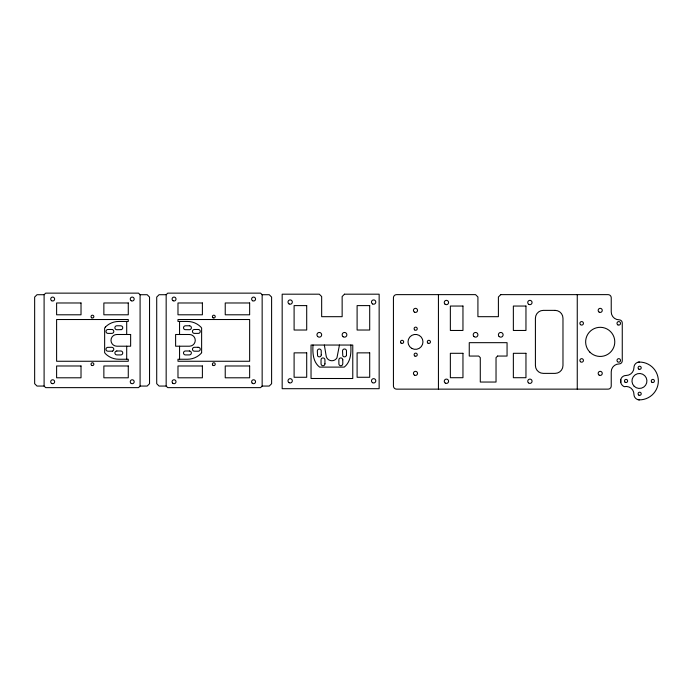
<?xml version="1.0" encoding="UTF-8"?>
<svg xmlns="http://www.w3.org/2000/svg" width="693" height="693" viewBox="0 0 693 693"><rect width="100%" height="100%" fill="white"/><g stroke="black" fill="none" stroke-linecap="round" stroke-linejoin="round"><path stroke-width="1.04" d="M620.737 379.53L620.807 382.735A6.254 6.254 0 0 0 624.246 386.668A7.874 7.874 0 0 1 633.956 394.534A5.492 5.492 0 0 0 638.054 399.679L639.448 399.861A18.902 18.902 0 0 0 658.35 380.959A18.902 18.902 0 0 0 639.448 362.058L638.019 362.248A5.492 5.492 0 0 0 633.956 367.602A7.874 7.874 0 0 1 626.082 375.476A5.492 5.492 0 0 0 620.737 379.53L620.755 382.527M44.101 294.716L45.677 293.139L138.513 293.139L140.09 294.716L140.09 386.062L138.513 387.638L45.677 387.638L44.101 386.062L44.101 294.716L37.015 294.716L34.65 297.072L34.65 383.705L37.015 386.062L44.101 386.062M166.164 294.716L167.741 293.139L260.577 293.139L262.153 294.716L262.153 386.062L260.577 387.638L167.741 387.638L166.164 386.062L166.164 294.716L159.078 294.716L156.713 297.072L156.713 383.705L159.078 386.062L166.164 386.062M638.019 362.248L639.448 362.058M140.09 294.716L147.176 294.716L149.541 297.072L149.541 383.705L147.176 386.062L140.09 386.062M262.153 294.716L269.239 294.716L271.604 297.072L271.604 383.705L269.239 386.062L262.153 386.062M313.002 345.045L352.772 345.045L352.772 378.517L311.036 378.491L311.036 345.019L313.002 345.045C312.543 352.78 312.924 361.928 319.594 367.108L344.213 367.108C350.883 361.928 351.256 352.78 350.805 345.045M638.054 399.679L639.448 399.861M577.26 294.629L577.26 389.137M438.435 294.629L438.435 389.137M339.457 345.045L336.945 357.865A5.856 5.856 0 0 1 330.336 360.542L328.932 359.944A5.856 5.856 0 0 1 326.23 356.367L324.35 345.045M179.556 321.448L179.556 334.494M179.556 346.205L179.556 359.251M126.698 321.448L126.698 334.494M126.698 346.205L126.698 359.251M321.266 354.894L321.006 355.881A1.966 1.966 0 0 1 317.593 355.881L317.333 350.961A1.966 1.966 0 0 1 321.205 350.45L321.266 354.894M346.474 354.894L346.205 355.881A1.966 1.966 0 0 1 342.792 355.881L342.533 350.961A1.966 1.966 0 0 1 344.499 348.995A1.966 1.966 0 0 1 346.474 350.961L346.474 354.894M105.449 326.983L104.643 328.04L104.643 352.659L105.449 353.716A18.902 18.902 0 0 0 118.815 359.251L128.274 359.251L128.274 361.261L56.609 361.261L56.609 319.516L128.274 319.516L128.274 321.448L118.815 321.448A18.902 18.902 0 0 0 105.449 326.983M201.62 352.659L200.805 353.716A18.902 18.902 0 0 1 187.439 359.251L177.98 359.251L177.98 361.261L249.645 361.261L249.645 319.516L177.98 319.516L177.98 321.448L187.439 321.448A18.902 18.902 0 0 1 200.805 326.983L201.62 328.04L201.62 352.659M344.499 294.187L342.143 296.552L342.143 316.684L321.665 316.684L321.665 296.552L319.3 294.187L282.172 294.187L282.172 388.695L379.149 388.695L379.149 294.187L344.499 294.187M500.762 294.629L498.397 296.994L498.397 316.684L477.919 316.684L477.919 296.994L475.563 294.629L396.587 294.629A3.153 3.153 0 0 0 393.433 297.782L393.433 385.984A3.153 3.153 0 0 0 396.587 389.137L608.09 389.137A3.153 3.153 0 0 0 611.235 385.984L611.235 371.803A7.874 7.874 0 0 1 619.109 363.929A3.153 3.153 0 0 0 622.262 360.784L622.262 322.981A3.153 3.153 0 0 0 619.109 319.828A7.874 7.874 0 0 1 611.235 311.954L611.235 297.782A3.153 3.153 0 0 0 608.09 294.629L500.762 294.629M497.609 356.055L496.032 357.631L496.032 382.042L480.284 382.042L480.284 357.631L478.707 356.055L469.256 356.055L469.256 342.671L507.059 342.671L507.059 356.055L497.609 356.055M112.379 351.16L107.935 351.23A1.966 1.966 0 0 1 107.424 347.358L111.876 347.297A1.966 1.966 0 0 1 112.379 351.16M121.292 329.651L116.848 329.721A1.966 1.966 0 0 1 114.873 327.754A1.966 1.966 0 0 1 116.848 325.779L120.781 325.779A1.966 1.966 0 0 1 121.292 329.651M116.848 350.987L116.337 351.048A1.966 1.966 0 0 0 116.848 354.92L120.781 354.92A1.966 1.966 0 0 0 122.748 352.954A1.966 1.966 0 0 0 120.781 350.987L116.848 350.987M81.02 302.98L56.609 302.98L56.609 314.795L81.02 314.795L81.02 302.98M128.274 302.98L103.863 302.98L103.863 314.795L128.274 314.795L128.274 302.98M202.391 302.98L177.98 302.98L177.98 314.795L202.391 314.795L202.391 302.98M249.645 302.98L225.234 302.98L225.234 314.795L249.645 314.795L249.645 302.98M306.704 305.604L294.101 305.604L294.101 330.024L306.704 330.024L306.704 305.604M369.698 305.604L357.103 305.604L357.103 330.024L369.698 330.024L369.698 305.604M462.959 306.046L450.355 306.046L450.355 330.466L462.959 330.466L462.959 306.046M525.961 306.046L513.357 306.046L513.357 330.466L525.961 330.466L525.961 306.046M555.102 310.377L543.286 310.377A7.874 7.874 0 0 0 535.412 318.252L535.412 365.506A7.874 7.874 0 0 0 543.286 373.38L555.102 373.38A7.874 7.874 0 0 0 562.976 365.506L562.976 318.252A7.874 7.874 0 0 0 555.102 310.377M189.406 325.779L185.473 325.779A1.966 1.966 0 0 0 184.962 329.651L189.406 329.721A1.966 1.966 0 0 0 191.381 327.754A1.966 1.966 0 0 0 189.406 325.779M111.859 329.487L107.952 329.487A1.949 1.949 0 0 0 106.003 331.445A1.949 1.949 0 0 0 107.952 333.394L111.859 333.394A1.949 1.949 0 0 0 113.808 331.445A1.949 1.949 0 0 0 111.859 329.487M198.302 329.487L194.395 329.487A1.949 1.949 0 0 0 192.446 331.445A1.949 1.949 0 0 0 194.395 333.394L198.302 333.394A1.949 1.949 0 0 0 200.251 331.445A1.949 1.949 0 0 0 198.302 329.487M130.639 334.494L116.892 334.494A5.856 5.856 0 0 0 110.993 340.306A5.856 5.856 0 0 0 116.796 346.205L130.639 346.205L130.639 334.494M189.362 334.494L175.615 334.494L175.615 346.205L189.458 346.205A5.856 5.856 0 0 0 195.261 340.306A5.856 5.856 0 0 0 189.362 334.494M198.016 347.297L194.378 347.297A1.966 1.966 0 0 0 193.875 351.16L198.319 351.23A1.966 1.966 0 0 0 198.83 347.358L198.016 347.297M189.406 350.987L185.473 350.987A1.966 1.966 0 0 0 183.506 352.954A1.966 1.966 0 0 0 185.473 354.92L189.406 354.92A1.966 1.966 0 0 0 189.917 351.048L189.406 350.987M306.704 352.858L294.101 352.858L294.101 377.269L306.704 377.269L306.704 352.858M369.698 352.858L357.103 352.858L357.103 377.269L369.698 377.269L369.698 352.858M462.959 353.3L450.355 353.3L450.355 377.711L462.959 377.711L462.959 353.3M525.961 353.3L513.357 353.3L513.357 377.711L525.961 377.711L525.961 353.3M81.02 365.982L56.609 365.982L56.609 377.798L81.02 377.798L81.02 365.982M128.274 365.982L103.863 365.982L103.863 377.798L128.274 377.798L128.274 365.982M202.391 365.982L177.98 365.982L177.98 377.798L202.391 377.798L202.391 365.982M249.645 365.982L225.234 365.982L225.234 377.798L249.645 377.798L249.645 365.982M342.784 359.788L342.714 359.364A1.966 1.966 0 0 0 338.842 359.866L338.912 364.319A1.966 1.966 0 0 0 342.784 363.808L342.784 359.788M324.939 363.79L324.939 359.884A1.949 1.949 0 0 0 322.99 357.934A1.949 1.949 0 0 0 321.041 359.884L321.041 363.79A1.949 1.949 0 0 0 322.99 365.739A1.949 1.949 0 0 0 324.939 363.79M414.57 329.825A1.577 1.577 0 0 0 417.203 329.114A1.577 1.577 0 0 0 415.28 327.183A1.577 1.577 0 0 0 414.57 329.825M91.736 365.402A1.421 1.421 0 0 0 93.858 364.171A1.421 1.421 0 0 0 91.736 362.941A1.421 1.421 0 0 0 91.736 365.402M91.693 317.81A1.421 1.421 0 0 0 93.858 316.649A1.421 1.421 0 0 0 91.771 315.358A1.421 1.421 0 0 0 91.693 317.81M51.689 383.437A1.966 1.966 0 0 0 54.643 381.73A1.966 1.966 0 0 0 51.689 380.033A1.966 1.966 0 0 0 51.689 383.437M131.228 383.437A1.966 1.966 0 0 0 134.182 381.73A1.966 1.966 0 0 0 131.228 380.033A1.966 1.966 0 0 0 131.228 383.437M51.689 300.745A1.966 1.966 0 0 0 54.643 299.047A1.966 1.966 0 0 0 51.689 297.34A1.966 1.966 0 0 0 51.689 300.745M131.228 300.745A1.966 1.966 0 0 0 134.182 299.047A1.966 1.966 0 0 0 131.228 297.34A1.966 1.966 0 0 0 131.228 300.745M213.046 317.801A1.421 1.421 0 0 0 215.228 316.666A1.421 1.421 0 0 0 213.158 315.35A1.421 1.421 0 0 0 213.046 317.801M252.191 383.125A1.966 1.966 0 0 0 255.483 382.241A1.966 1.966 0 0 0 253.075 379.833A1.966 1.966 0 0 0 252.191 383.125M213.011 365.341A1.421 1.421 0 0 0 215.228 364.284A1.421 1.421 0 0 0 213.201 362.889A1.421 1.421 0 0 0 213.011 365.341M173.059 300.745A1.966 1.966 0 0 0 176.013 299.047A1.966 1.966 0 0 0 173.059 297.34A1.966 1.966 0 0 0 173.059 300.745M252.599 300.745A1.966 1.966 0 0 0 255.552 299.047A1.966 1.966 0 0 0 252.599 297.34A1.966 1.966 0 0 0 252.599 300.745M172.652 383.125A1.966 1.966 0 0 0 175.944 382.241A1.966 1.966 0 0 0 173.536 379.833A1.966 1.966 0 0 0 172.652 383.125M372.557 382.692A2.166 2.166 0 0 0 375.805 380.821A2.166 2.166 0 0 0 372.557 378.941A2.166 2.166 0 0 0 372.557 382.692M372.557 303.941A2.166 2.166 0 0 0 375.805 302.061A2.166 2.166 0 0 0 372.557 300.19A2.166 2.166 0 0 0 372.557 303.941M289.076 382.692A2.166 2.166 0 0 0 292.325 380.821A2.166 2.166 0 0 0 289.076 378.941A2.166 2.166 0 0 0 289.076 382.692M289.076 303.941A2.166 2.166 0 0 0 292.325 302.061A2.166 2.166 0 0 0 289.076 300.19A2.166 2.166 0 0 0 289.076 303.941M528.811 304.383A2.166 2.166 0 0 0 532.059 302.503A2.166 2.166 0 0 0 528.811 300.632A2.166 2.166 0 0 0 528.811 304.383M445.339 383.134A2.166 2.166 0 0 0 448.588 381.254A2.166 2.166 0 0 0 445.339 379.383A2.166 2.166 0 0 0 445.339 383.134M528.369 382.787A2.166 2.166 0 0 0 531.99 381.817A2.166 2.166 0 0 0 529.339 379.166A2.166 2.166 0 0 0 528.369 382.787M444.889 304.036A2.166 2.166 0 0 0 448.51 303.066A2.166 2.166 0 0 0 445.859 300.416A2.166 2.166 0 0 0 444.889 304.036M473.891 336.477A2.365 2.365 0 0 0 477.841 335.421A2.365 2.365 0 0 0 474.948 332.527A2.365 2.365 0 0 0 473.891 336.477M499.09 336.477A2.365 2.365 0 0 0 503.04 335.421A2.365 2.365 0 0 0 500.147 332.527A2.365 2.365 0 0 0 499.09 336.477M651.723 382.077A1.577 1.577 0 0 0 654.357 381.367A1.577 1.577 0 0 0 652.434 379.443A1.577 1.577 0 0 0 651.723 382.077M624.947 382.077A1.577 1.577 0 0 0 627.581 381.367A1.577 1.577 0 0 0 625.658 379.443A1.577 1.577 0 0 0 624.947 382.077M634.156 386.252A7.484 7.484 0 0 0 646.673 382.9A7.484 7.484 0 0 0 637.517 373.735A7.484 7.484 0 0 0 634.156 386.252M638.859 369.152A1.577 1.577 0 0 0 641.224 367.792A1.577 1.577 0 0 0 638.859 366.424A1.577 1.577 0 0 0 638.859 369.152M638.859 395.14A1.577 1.577 0 0 0 641.224 393.78A1.577 1.577 0 0 0 638.859 392.411A1.577 1.577 0 0 0 638.859 395.14M414.457 312.153A2.044 2.044 0 0 0 417.532 310.377A2.044 2.044 0 0 0 414.457 308.61A2.044 2.044 0 0 0 414.457 312.153M414.457 375.156A2.044 2.044 0 0 0 417.532 373.38A2.044 2.044 0 0 0 414.457 371.613A2.044 2.044 0 0 0 414.457 375.156M428.083 343.243A1.577 1.577 0 0 0 430.448 341.883A1.577 1.577 0 0 0 428.083 340.514A1.577 1.577 0 0 0 428.083 343.243M400.978 342.992A1.577 1.577 0 0 0 403.621 342.29A1.577 1.577 0 0 0 401.689 340.358A1.577 1.577 0 0 0 400.978 342.992M411.746 348.362A7.484 7.484 0 0 0 422.964 341.883A7.484 7.484 0 0 0 411.746 335.403A7.484 7.484 0 0 0 411.746 348.362M414.899 356.063A1.577 1.577 0 0 0 417.264 354.695A1.577 1.577 0 0 0 414.899 353.335A1.577 1.577 0 0 0 414.899 356.063M599.185 375.156A2.044 2.044 0 0 0 602.26 373.38A2.044 2.044 0 0 0 599.185 371.613A2.044 2.044 0 0 0 599.185 375.156M589.908 352.183A14.57 14.57 0 0 0 614.284 345.651A14.57 14.57 0 0 0 596.439 327.806A14.57 14.57 0 0 0 589.908 352.183M580.413 361.677A1.776 1.776 0 0 0 583.376 360.888A1.776 1.776 0 0 0 581.202 358.714A1.776 1.776 0 0 0 580.413 361.677M617.506 361.677A1.776 1.776 0 0 0 620.469 360.888A1.776 1.776 0 0 0 618.295 358.714A1.776 1.776 0 0 0 617.506 361.677M617.87 324.87A1.776 1.776 0 0 0 620.53 323.336A1.776 1.776 0 0 0 617.87 321.803A1.776 1.776 0 0 0 617.87 324.87M580.413 324.584A1.776 1.776 0 0 0 583.376 323.796A1.776 1.776 0 0 0 581.202 321.621A1.776 1.776 0 0 0 580.413 324.584M599.185 312.153A2.044 2.044 0 0 0 602.26 310.377A2.044 2.044 0 0 0 599.185 308.61A2.044 2.044 0 0 0 599.185 312.153M317.628 336.477A2.365 2.365 0 0 0 321.587 335.421A2.365 2.365 0 0 0 318.693 332.527A2.365 2.365 0 0 0 317.628 336.477M343.148 336.746A2.365 2.365 0 0 0 346.855 335.005A2.365 2.365 0 0 0 343.503 332.666A2.365 2.365 0 0 0 343.148 336.746"/></g></svg>
